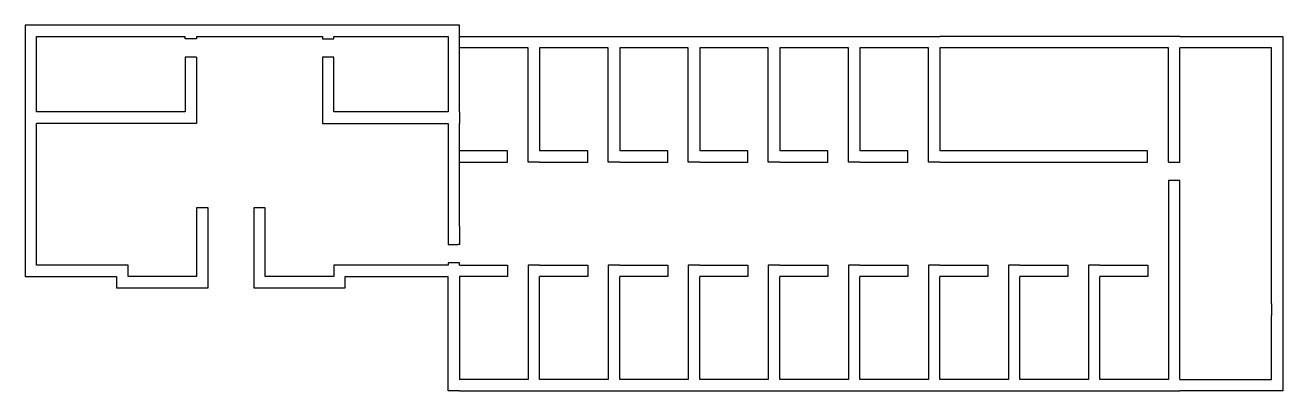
# Model space of a CAD drawing. Header units: millimetres. Extents: x 10 to 335, y 4 to 20.
# Drawn here: x 10 to 65, y 4 to 20 of the extents above.
import ezdxf

# ---------------------------------------------------------------- set-up
doc = ezdxf.new("R2010")
doc.units = ezdxf.units.MM

msp = doc.modelspace()

# ---------------------------------------------------------------- linework, layer by layer
for p, q in [((28.543, 3.97), (28.543, 8.97)), ((29.043, 8.97), (29.043, 4.47)), ((29.043, 3.97), (28.543, 3.97))]:
    msp.add_line(p, q)
for points in [[(29.043, 16.17), (29.043, 19.47), (29.043, 19.97), (10.543, 19.97), (10.043, 19.97), (10.043, 9.47), (10.043, 8.97), (14.043, 8.97), (14.043, 8.47), (18.043, 8.47), (18.043, 8.97)], [(10.543, 19.47), (17.043, 19.47)], [(10.543, 16.17), (10.543, 19.47)], [(17.543, 19.47), (17.543, 19.37), (17.043, 19.37), (17.043, 19.47)], [(17.543, 19.47), (23.043, 19.47)], [(23.043, 19.47), (23.043, 19.37), (23.543, 19.37), (23.543, 19.47)], [(23.543, 19.47), (28.543, 19.47), (28.543, 16.17)], [(29.043, 19.47), (32.543, 19.47)], [(32.543, 19.47), (36.043, 19.47)], [(36.043, 19.47), (39.543, 19.47)], [(39.543, 19.47), (43.043, 19.47)], [(43.043, 19.47), (46.543, 19.47)], [(46.543, 19.47), (50.043, 19.47)], [(60.543, 19.47), (50.043, 19.47)], [(60.543, 19.47), (64.543, 19.47), (65.043, 19.47), (65.043, 7.27)], [(32.543, 13.97), (32.043, 13.97), (32.043, 14.47), (32.043, 18.97), (29.043, 18.97)], [(32.543, 18.97), (32.543, 14.47)], [(36.043, 13.97), (35.543, 13.97), (35.543, 14.47), (35.543, 18.97), (32.543, 18.97)], [(36.043, 18.97), (36.043, 14.47)], [(39.543, 13.97), (39.043, 13.97), (39.043, 14.47), (39.043, 18.97), (36.043, 18.97)], [(39.543, 18.97), (39.543, 14.47)], [(43.043, 13.97), (42.543, 13.97), (42.543, 14.47), (42.543, 18.97), (39.543, 18.97)], [(43.043, 18.97), (43.043, 14.47)], [(46.543, 13.97), (46.043, 13.97), (46.043, 14.47), (46.043, 18.97), (43.043, 18.97)], [(46.543, 18.97), (46.543, 14.47)], [(50.043, 13.97), (49.543, 13.97), (49.543, 14.47), (49.543, 18.97), (46.543, 18.97)], [(60.043, 13.97), (60.043, 18.97), (50.043, 18.97)], [(50.043, 18.97), (50.043, 14.47)], [(60.043, 13.97), (60.543, 13.97), (60.543, 18.97)], [(64.543, 7.77), (64.543, 18.97), (60.543, 18.97)], [(17.543, 18.57), (17.543, 15.67), (10.543, 15.67)], [(17.543, 18.57), (17.043, 18.57), (17.043, 16.17), (10.543, 16.17)], [(28.543, 16.17), (23.543, 16.17), (23.543, 18.57), (23.043, 18.57), (23.043, 16.17), (23.043, 15.67), (28.543, 15.67)], [(29.043, 16.17), (29.043, 15.67)], [(10.543, 9.47), (10.543, 15.67)], [(28.543, 15.67), (28.543, 10.37), (28.971, 10.37)], [(29.043, 11.17), (29.043, 15.67)], [(29.043, 13.97), (31.143, 13.97), (31.143, 14.47), (29.043, 14.47)], [(32.543, 13.97), (34.643, 13.97), (34.643, 14.47), (32.543, 14.47)], [(36.043, 13.97), (38.143, 13.97), (38.143, 14.47), (36.043, 14.47)], [(39.543, 13.97), (41.643, 13.97), (41.643, 14.47), (39.543, 14.47)], [(43.043, 13.97), (45.143, 13.97), (45.143, 14.47), (43.043, 14.47)], [(46.543, 13.97), (48.643, 13.97), (48.643, 14.47), (46.543, 14.47)], [(50.043, 13.97), (59.125, 13.97), (59.125, 14.47), (50.043, 14.47)], [(60.543, 9.47), (60.543, 13.17), (60.043, 13.17), (60.043, 9.47)], [(18.043, 8.97), (18.043, 11.97), (17.543, 11.97), (17.543, 8.97)], [(20.043, 11.97), (20.043, 8.47), (24.043, 8.47), (24.043, 8.97), (28.543, 8.97)], [(28.543, 9.47), (24.043, 9.47), (23.543, 9.47), (23.543, 8.97), (20.543, 8.97), (20.543, 11.97), (20.043, 11.97)], [(29.043, 11.17), (29.043, 10.67)], [(29.043, 10.67), (29.043, 10.37), (28.971, 10.37)], [(17.543, 8.97), (14.543, 8.97), (14.543, 9.47), (10.543, 9.47)], [(29.043, 9.47), (29.043, 9.57), (28.543, 9.57), (28.543, 9.47)], [(29.043, 9.47), (31.143, 9.47), (31.143, 8.97), (29.043, 8.97)], [(32.543, 9.47), (32.043, 9.47), (32.043, 8.97), (32.043, 4.47), (29.043, 4.47)], [(32.543, 9.47), (34.643, 9.47), (34.643, 8.97), (32.543, 8.97)], [(36.043, 9.47), (35.543, 9.47), (35.543, 8.97), (35.543, 4.47), (32.543, 4.47)], [(36.043, 9.47), (38.143, 9.47), (38.143, 8.97), (36.043, 8.97)], [(39.543, 9.47), (39.043, 9.47), (39.043, 8.97), (39.043, 4.47), (36.043, 4.47)], [(39.543, 9.47), (41.643, 9.47), (41.643, 8.97), (39.543, 8.97)], [(43.043, 9.47), (42.543, 9.47), (42.543, 8.97), (42.543, 4.47), (39.543, 4.47)], [(43.043, 9.47), (45.143, 9.47), (45.143, 8.97), (43.043, 8.97)], [(46.543, 9.47), (46.043, 9.47), (46.043, 8.97), (46.043, 4.47), (43.043, 4.47)], [(46.543, 9.47), (48.643, 9.47), (48.643, 8.97), (46.543, 8.97)], [(50.043, 9.47), (49.543, 9.47), (49.543, 8.97), (49.543, 4.47), (46.543, 4.47)], [(50.043, 9.47), (52.143, 9.47), (52.143, 8.97), (50.043, 8.97)], [(53.543, 9.47), (53.043, 9.47), (53.043, 8.97), (53.043, 4.47), (50.043, 4.47)], [(53.543, 9.47), (55.643, 9.47), (55.643, 8.97), (53.543, 8.97)], [(57.043, 9.47), (56.543, 9.47), (56.543, 8.97), (56.543, 4.47), (53.543, 4.47)], [(57.043, 9.47), (59.143, 9.47), (59.143, 8.97), (57.043, 8.97)], [(60.043, 9.47), (60.043, 8.97), (60.043, 4.47), (57.043, 4.47)], [(60.543, 4.47), (60.543, 9.47)], [(32.543, 4.47), (32.543, 8.97)], [(36.043, 4.47), (36.043, 8.97)], [(39.543, 4.47), (39.543, 8.97)], [(43.043, 4.47), (43.043, 8.97)], [(46.543, 4.47), (46.543, 8.97)], [(50.043, 4.47), (50.043, 8.97)], [(53.543, 4.47), (53.543, 8.97)], [(57.043, 4.47), (57.043, 8.97)], [(64.543, 7.77), (64.543, 7.27)], [(65.043, 7.27), (65.043, 3.97), (60.543, 3.97)], [(60.543, 4.47), (64.543, 4.47), (64.543, 7.27)], [(29.043, 3.97), (32.543, 3.97)], [(32.543, 3.97), (36.043, 3.97)], [(36.043, 3.97), (39.543, 3.97)], [(39.543, 3.97), (43.043, 3.97)], [(43.043, 3.97), (46.543, 3.97)], [(46.543, 3.97), (50.043, 3.97)], [(50.043, 3.97), (53.543, 3.97)], [(53.543, 3.97), (57.043, 3.97)], [(57.043, 3.97), (60.543, 3.97)]]:
    msp.add_lwpolyline(points)

doc.saveas('drawing.dxf')
